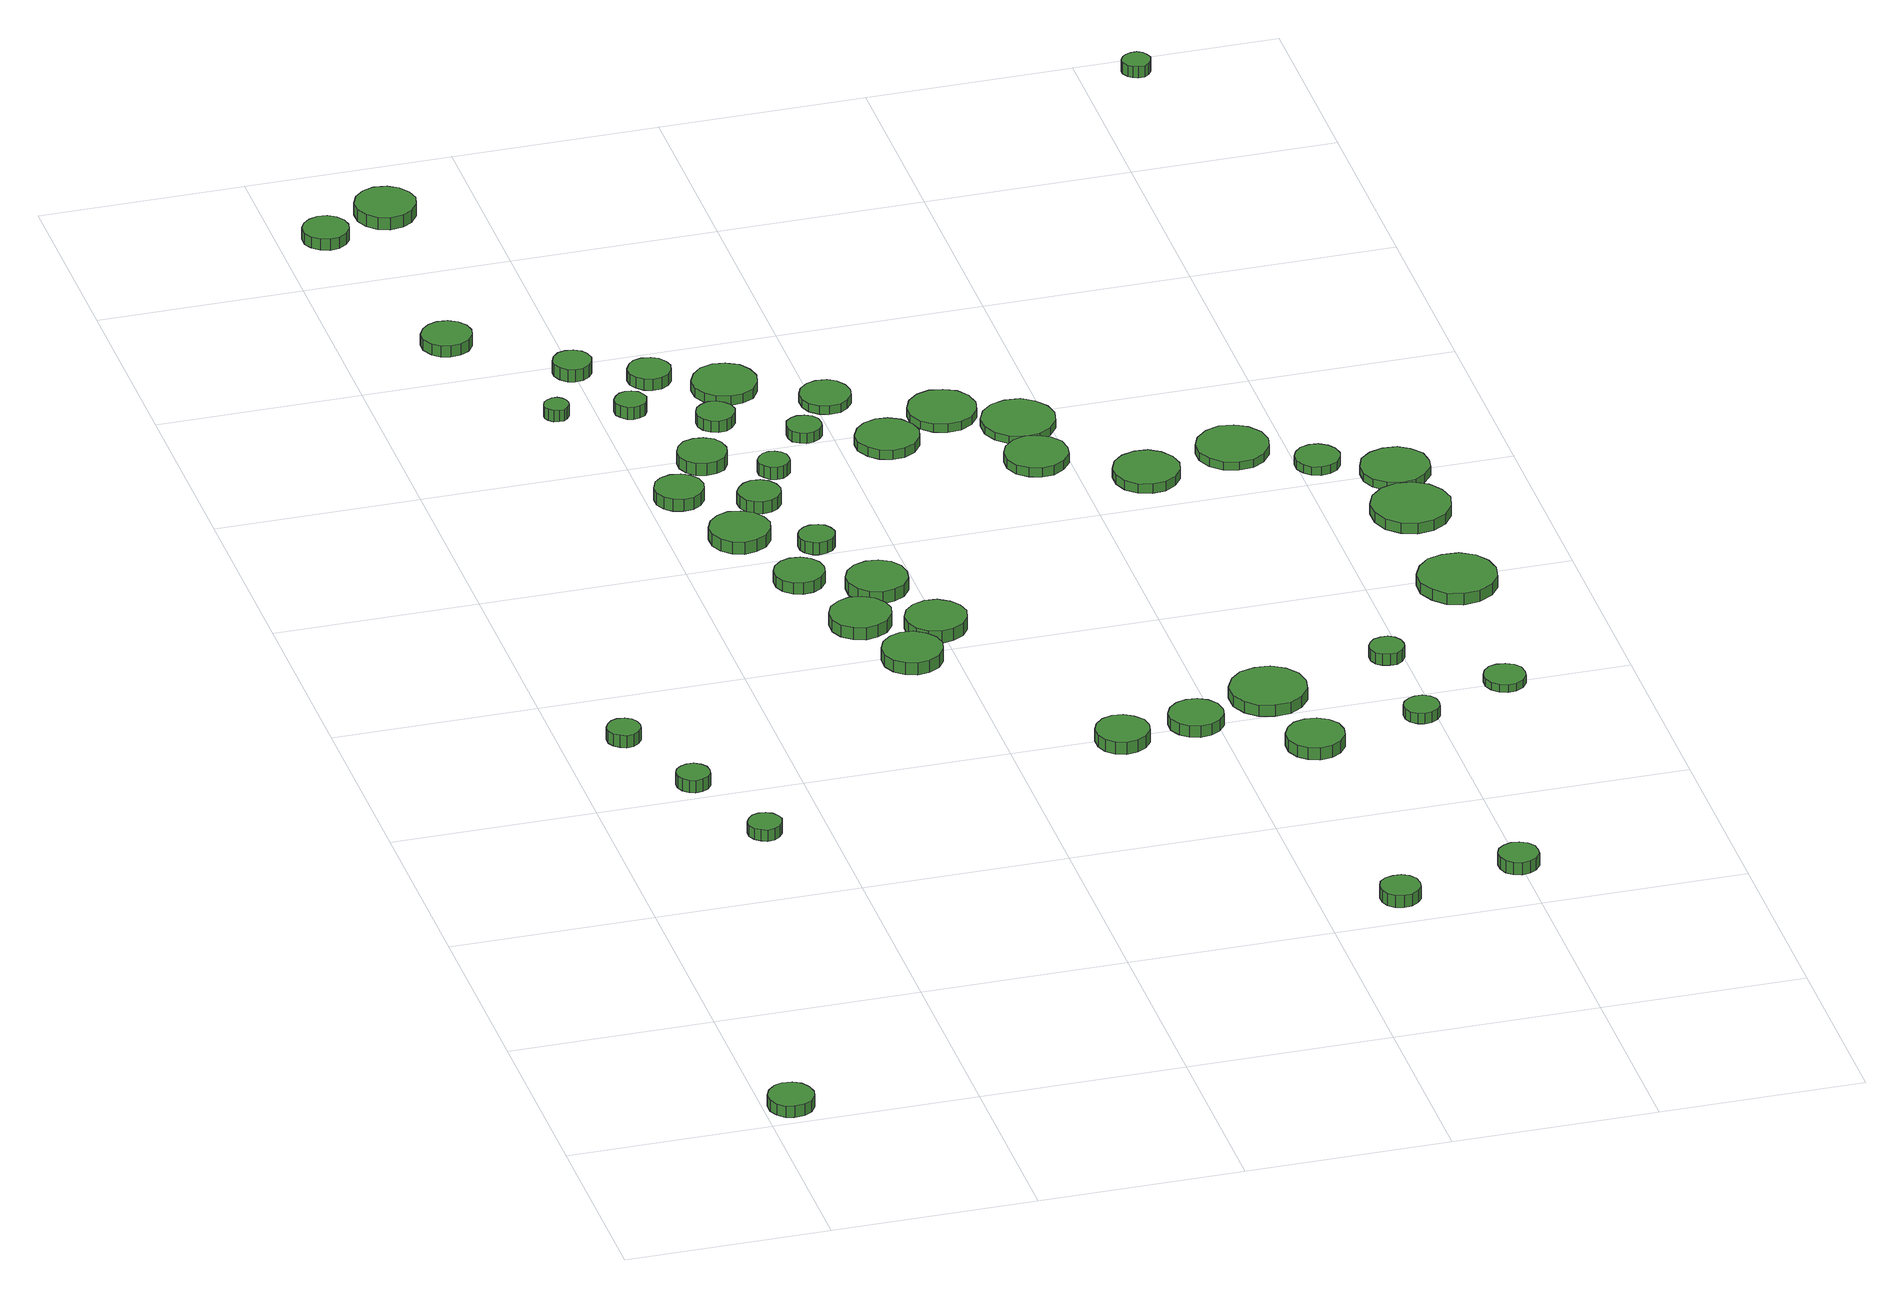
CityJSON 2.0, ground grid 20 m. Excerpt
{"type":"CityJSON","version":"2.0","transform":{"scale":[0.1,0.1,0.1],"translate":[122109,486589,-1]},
"CityObjects":{
"tree1":{"type":"SolitaryVegetationObject","attributes":{"function":"something"},"geometry":[{"type":"MultiSurface","lod":"1","boundaries":[[[0,1,2,3,4,5,6,7,8,9,10,11,12,13,14]],[[15,16,17,18,19,20,21,22,23,24,25,26,27,28,29]],[[0,29,28,1]],[[1,28,27,2]],[[2,27,26,3]],[[3,26,25,4]],[[4,25,24,5]],[[5,24,23,6]],[[6,23,22,7]],[[7,22,21,8]],[[8,21,20,9]],[[9,20,19,10]],[[10,19,18,11]],[[11,18,17,12]],[[12,17,16,13]],[[13,16,15,14]],[[14,15,29,0]]]}]},
"tree2":{"type":"SolitaryVegetationObject","attributes":{"function":"something"},"geometry":[{"type":"MultiSurface","lod":"1","boundaries":[[[30,31,32,33,34,35,36,37,38,39,40,41,42,43,44]],[[45,46,47,48,49,50,51,52,53,54,55,56,57,58,59]],[[30,59,58,31]],[[31,58,57,32]],[[32,57,56,33]],[[33,56,55,34]],[[34,55,54,35]],[[35,54,53,36]],[[36,53,52,37]],[[37,52,51,38]],[[38,51,50,39]],[[39,50,49,40]],[[40,49,48,41]],[[41,48,47,42]],[[42,47,46,43]],[[43,46,45,44]],[[44,45,59,30]]]}]},
"tree3":{"type":"SolitaryVegetationObject","attributes":{"function":"something"},"geometry":[{"type":"MultiSurface","lod":"1","boundaries":[[[60,61,62,63,64,65,66,67,68,69,70,71,72,73,74]],[[75,76,77,78,79,80,81,82,83,84,85,86,87,88,89]],[[60,89,88,61]],[[61,88,87,62]],[[62,87,86,63]],[[63,86,85,64]],[[64,85,84,65]],[[65,84,83,66]],[[66,83,82,67]],[[67,82,81,68]],[[68,81,80,69]],[[69,80,79,70]],[[70,79,78,71]],[[71,78,77,72]],[[72,77,76,73]],[[73,76,75,74]],[[74,75,89,60]]]}]},
"tree4":{"type":"SolitaryVegetationObject","attributes":{"function":"something"},"geometry":[{"type":"MultiSurface","lod":"1","boundaries":[[[90,91,92,93,94,95,96,97,98,99,100,101,102,103,104]],[[105,106,107,108,109,110,111,112,113,114,115,116,117,118,119]],[[90,119,118,91]],[[91,118,117,92]],[[92,117,116,93]],[[93,116,115,94]],[[94,115,114,95]],[[95,114,113,96]],[[96,113,112,97]],[[97,112,111,98]],[[98,111,110,99]],[[99,110,109,100]],[[100,109,108,101]],[[101,108,107,102]],[[102,107,106,103]],[[103,106,105,104]],[[104,105,119,90]]]}]},
"tree5":{"type":"SolitaryVegetationObject","attributes":{"function":"something"},"geometry":[{"type":"MultiSurface","lod":"1","boundaries":[[[120,121,122,123,124,125,126,127,128,129,130,131,132,133,134]],[[135,136,137,138,139,140,141,142,143,144,145,146,147,148,149]],[[120,149,148,121]],[[121,148,147,122]],[[122,147,146,123]],[[123,146,145,124]],[[124,145,144,125]],[[125,144,143,126]],[[126,143,142,127]],[[127,142,141,128]],[[128,141,140,129]],[[129,140,139,130]],[[130,139,138,131]],[[131,138,137,132]],[[132,137,136,133]],[[133,136,135,134]],[[134,135,149,120]]]}]},
"tree6":{"type":"SolitaryVegetationObject","attributes":{"function":"something"},"geometry":[{"type":"MultiSurface","lod":"1","boundaries":[[[150,151,152,153,154,155,156,157,158,159,160,161,162,163,164]],[[165,166,167,168,169,170,171,172,173,174,175,176,177,178,179]],[[150,179,178,151]],[[151,178,177,152]],[[152,177,176,153]],[[153,176,175,154]],[[154,175,174,155]],[[155,174,173,156]],[[156,173,172,157]],[[157,172,171,158]],[[158,171,170,159]],[[159,170,169,160]],[[160,169,168,161]],[[161,168,167,162]],[[162,167,166,163]],[[163,166,165,164]],[[164,165,179,150]]]}]},
"tree7":{"type":"SolitaryVegetationObject","attributes":{"function":"something"},"geometry":[{"type":"MultiSurface","lod":"1","boundaries":[[[180,181,182,183,184,185,186,187,188,189,190,191,192,193,194]],[[195,196,197,198,199,200,201,202,203,204,205,206,207,208,209]],[[180,209,208,181]],[[181,208,207,182]],[[182,207,206,183]],[[183,206,205,184]],[[184,205,204,185]],[[185,204,203,186]],[[186,203,202,187]],[[187,202,201,188]],[[188,201,200,189]],[[189,200,199,190]],[[190,199,198,191]],[[191,198,197,192]],[[192,197,196,193]],[[193,196,195,194]],[[194,195,209,180]]]}]},
"tree8":{"type":"SolitaryVegetationObject","attributes":{"function":"something"},"geometry":[{"type":"MultiSurface","lod":"1","boundaries":[[[210,211,212,213,214,215,216,217,218,219,220,221,222,223,224]],[[225,226,227,228,229,230,231,232,233,234,235,236,237,238,239]],[[210,239,238,211]],[[211,238,237,212]],[[212,237,236,213]],[[213,236,235,214]],[[214,235,234,215]],[[215,234,233,216]],[[216,233,232,217]],[[217,232,231,218]],[[218,231,230,219]],[[219,230,229,220]],[[220,229,228,221]],[[221,228,227,222]],[[222,227,226,223]],[[223,226,225,224]],[[224,225,239,210]]]}]},
"tree9":{"type":"SolitaryVegetationObject","attributes":{"function":"something"},"geometry":[{"type":"MultiSurface","lod":"1","boundaries":[[[240,241,242,243,244,245,246,247,248,249,250,251,252,253,254]],[[255,256,257,258,259,260,261,262,263,264,265,266,267,268,269]],[[240,269,268,241]],[[241,268,267,242]],[[242,267,266,243]],[[243,266,265,244]],[[244,265,264,245]],[[245,264,263,246]],[[246,263,262,247]],[[247,262,261,248]],[[248,261,260,249]],[[249,260,259,250]],[[250,259,258,251]],[[251,258,257,252]],[[252,257,256,253]],[[253,256,255,254]],[[254,255,269,240]]]}]},
"tree10":{"type":"SolitaryVegetationObject","attributes":{"function":"something"},"geometry":[{"type":"MultiSurface","lod":"1","boundaries":[[[270,271,272,273,274,275,276,277,278,279,280,281,282,283,284]],[[285,286,287,288,289,290,291,292,293,294,295,296,297,298,299]],[[270,299,298,271]],[[271,298,297,272]],[[272,297,296,273]],[[273,296,295,274]],[[274,295,294,275]],[[275,294,293,276]],[[276,293,292,277]],[[277,292,291,278]],[[278,291,290,279]],[[279,290,289,280]],[[280,289,288,281]],[[281,288,287,282]],[[282,287,286,283]],[[283,286,285,284]],[[284,285,299,270]]]}]},
"tree11":{"type":"SolitaryVegetationObject","attributes":{"function":"something"},"geometry":[{"type":"MultiSurface","lod":"1","boundaries":[[[300,301,302,303,304,305,306,307,308,309,310,311,312,313,314]],[[315,316,317,318,319,320,321,322,323,324,325,326,327,328,329]],[[300,329,328,301]],[[301,328,327,302]],[[302,327,326,303]],[[303,326,325,304]],[[304,325,324,305]],[[305,324,323,306]],[[306,323,322,307]],[[307,322,321,308]],[[308,321,320,309]],[[309,320,319,310]],[[310,319,318,311]],[[311,318,317,312]],[[312,317,316,313]],[[313,316,315,314]],[[314,315,329,300]]]}]},
"tree12":{"type":"SolitaryVegetationObject","attributes":{"function":"something"},"geometry":[{"type":"MultiSurface","lod":"1","boundaries":[[[330,331,332,333,334,335,336,337,338,339,340,341,342,343,344]],[[345,346,347,348,349,350,351,352,353,354,355,356,357,358,359]],[[330,359,358,331]],[[331,358,357,332]],[[332,357,356,333]],[[333,356,355,334]],[[334,355,354,335]],[[335,354,353,336]],[[336,353,352,337]],[[337,352,351,338]],[[338,351,350,339]],[[339,350,349,340]],[[340,349,348,341]],[[341,348,347,342]],[[342,347,346,343]],[[343,346,345,344]],[[344,345,359,330]]]}]},
"tree13":{"type":"SolitaryVegetationObject","attributes":{"function":"something"},"geometry":[{"type":"MultiSurface","lod":"1","boundaries":[[[360,361,362,363,364,365,366,367,368,369,370,371,372,373,374]],[[375,376,377,378,379,380,381,382,383,384,385,386,387,388,389]],[[360,389,388,361]],[[361,388,387,362]],[[362,387,386,363]],[[363,386,385,364]],[[364,385,384,365]],[[365,384,383,366]],[[366,383,382,367]],[[367,382,381,368]],[[368,381,380,369]],[[369,380,379,370]],[[370,379,378,371]],[[371,378,377,372]],[[372,377,376,373]],[[373,376,375,374]],[[374,375,389,360]]]}]},
"tree14":{"type":"SolitaryVegetationObject","attributes":{"function":"something"},"geometry":[{"type":"MultiSurface","lod":"1","boundaries":[[[390,391,392,393,394,395,396,397,398,399,400,401,402,403,404]],[[405,406,407,408,409,410,411,412,413,414,415,416,417,418,419]],[[390,419,418,391]],[[391,418,417,392]],[[392,417,416,393]],[[393,416,415,394]],[[394,415,414,395]],[[395,414,413,396]],[[396,413,412,397]],[[397,412,411,398]],[[398,411,410,399]],[[399,410,409,400]],[[400,409,408,401]],[[401,408,407,402]],[[402,407,406,403]],[[403,406,405,404]],[[404,405,419,390]]]}]},
"tree15":{"type":"SolitaryVegetationObject","attributes":{"function":"something"},"geometry":[{"type":"MultiSurface","lod":"1","boundaries":[[[420,421,422,423,424,425,426,427,428,429,430,431,432,433,434]],[[435,436,437,438,439,440,441,442,443,444,445,446,447,448,449]],[[420,449,448,421]],[[421,448,447,422]],[[422,447,446,423]],[[423,446,445,424]],[[424,445,444,425]],[[425,444,443,426]],[[426,443,442,427]],[[427,442,441,428]],[[428,441,440,429]],[[429,440,439,430]],[[430,439,438,431]],[[431,438,437,432]],[[432,437,436,433]],[[433,436,435,434]],[[434,435,449,420]]]}]},
"tree16":{"type":"SolitaryVegetationObject","attributes":{"function":"something"},"geometry":[{"type":"MultiSurface","lod":"1","boundaries":[[[450,451,452,453,454,455,456,457,458,459,460,461,462,463,464]],[[465,466,467,468,469,470,471,472,473,474,475,476,477,478,479]],[[450,479,478,451]],[[451,478,477,452]],[[452,477,476,453]],[[453,476,475,454]],[[454,475,474,455]],[[455,474,473,456]],[[456,473,472,457]],[[457,472,471,458]],[[458,471,470,459]],[[459,470,469,460]],[[460,469,468,461]],[[461,468,467,462]],[[462,467,466,463]],[[463,466,465,464]],[[464,465,479,450]]]}]},
"tree17":{"type":"SolitaryVegetationObject","attributes":{"function":"something"},"geometry":[{"type":"MultiSurface","lod":"1","boundaries":[[[480,481,482,483,484,485,486,487,488,489,490,491,492,493,494]],[[495,496,497,498,499,500,501,502,503,504,505,506,507,508,509]],[[480,509,508,481]],[[481,508,507,482]],[[482,507,506,483]],[[483,506,505,484]],[[484,505,504,485]],[[485,504,503,486]],[[486,503,502,487]],[[487,502,501,488]],[[488,501,500,489]],[[489,500,499,490]],[[490,499,498,491]],[[491,498,497,492]],[[492,497,496,493]],[[493,496,495,494]],[[494,495,509,480]]]}]},
"tree18":{"type":"SolitaryVegetationObject","attributes":{"function":"something"},"geometry":[{"type":"MultiSurface","lod":"1","boundaries":[[[510,511,512,513,514,515,516,517,518,519,520,521,522,523,524]],[[525,526,527,528,529,530,531,532,533,534,535,536,537,538,539]],[[510,539,538,511]],[[511,538,537,512]],[[512,537,536,513]],[[513,536,535,514]],[[514,535,534,515]],[[515,534,533,516]],[[516,533,532,517]],[[517,532,531,518]],[[518,531,530,519]],[[519,530,529,520]],[[520,529,528,521]],[[521,528,527,522]],[[522,527,526,523]],[[523,526,525,524]],[[524,525,539,510]]]}]},
"tree19":{"type":"SolitaryVegetationObject","attributes":{"function":"something"},"geometry":[{"type":"MultiSurface","lod":"1","boundaries":[[[540,541,542,543,544,545,546,547,548,549,550,551,552,553,554]],[[555,556,557,558,559,560,561,562,563,564,565,566,567,568,569]],[[540,569,568,541]],[[541,568,567,542]],[[542,567,566,543]],[[543,566,565,544]],[[544,565,564,545]],[[545,564,563,546]],[[546,563,562,547]],[[547,562,561,548]],[[548,561,560,549]],[[549,560,559,550]],[[550,559,558,551]],[[551,558,557,552]],[[552,557,556,553]],[[553,556,555,554]],[[554,555,569,540]]]}]},
"tree20":{"type":"SolitaryVegetationObject","attributes":{"function":"something"},"geometry":[{"type":"MultiSurface","lod":"1","boundaries":[[[570,571,572,573,574,575,576,577,578,579,580,581,582,583,584]],[[585,586,587,588,589,590,591,592,593,594,595,596,597,598,599]],[[570,599,598,571]],[[571,598,597,572]],[[572,597,596,573]],[[573,596,595,574]],[[574,595,594,575]],[[575,594,593,576]],[[576,593,592,577]],[[577,592,591,578]],[[578,591,590,579]],[[579,590,589,580]],[[580,589,588,581]],[[581,588,587,582]],[[582,587,586,583]],[[583,586,585,584]],[[584,585,599,570]]]}]},
"tree21":{"type":"SolitaryVegetationObject","attributes":{"function":"something"},"geometry":[{"type":"MultiSurface","lod":"1","boundaries":[[[600,601,602,603,604,605,606,607,608,609,610,611,612,613,614]],[[615,616,617,618,619,620,621,622,623,624,625,626,627,628,629]],[[600,629,628,601]],[[601,628,627,602]],[[602,627,626,603]],[[603,626,625,604]],[[604,625,624,605]],[[605,624,623,606]],[[606,623,622,607]],[[607,622,621,608]],[[608,621,620,609]],[[609,620,619,610]],[[610,619,618,611]],[[611,618,617,612]],[[612,617,616,613]],[[613,616,615,614]],[[614,615,629,600]]]}]},
"tree22":{"type":"SolitaryVegetationObject","attributes":{"function":"something"},"geometry":[{"type":"MultiSurface","lod":"1","boundaries":[[[630,631,632,633,634,635,636,637,638,639,640,641,642,643,644]],[[645,646,647,648,649,650,651,652,653,654,655,656,657,658,659]],[[630,659,658,631]],[[631,658,657,632]],[[632,657,656,633]],[[633,656,655,634]],[[634,655,654,635]],[[635,654,653,636]],[[636,653,652,637]],[[637,652,651,638]],[[638,651,650,639]],[[639,650,649,640]],[[640,649,648,641]],[[641,648,647,642]],[[642,647,646,643]],[[643,646,645,644]],[[644,645,659,630]]]}]},
"tree23":{"type":"SolitaryVegetationObject","attributes":{"function":"something"},"geometry":[{"type":"MultiSurface","lod":"1","boundaries":[[[660,661,662,663,664,665,666,667,668,669,670,671,672,673,674]],[[675,676,677,678,679,680,681,682,683,684,685,686,687,688,689]],[[660,689,688,661]],[[661,688,687,662]],[[662,687,686,663]],[[663,686,685,664]],[[664,685,684,665]],[[665,684,683,666]],[[666,683,682,667]],[[667,682,681,668]],[[668,681,680,669]],[[669,680,679,670]],[[670,679,678,671]],[[671,678,677,672]],[[672,677,676,673]],[[673,676,675,674]],[[674,675,689,660]]]}]},
"tree24":{"type":"SolitaryVegetationObject","attributes":{"function":"something"},"geometry":[{"type":"MultiSurface","lod":"1","boundaries":[[[690,691,692,693,694,695,696,697,698,699,700,701,702,703,704]],[[705,706,707,708,709,710,711,712,713,714,715,716,717,718,719]],[[690,719,718,691]],[[691,718,717,692]],[[692,717,716,693]],[[693,716,715,694]],[[694,715,714,695]],[[695,714,713,696]],[[696,713,712,697]],[[697,712,711,698]],[[698,711,710,699]],[[699,710,709,700]],[[700,709,708,701]],[[701,708,707,702]],[[702,707,706,703]],[[703,706,705,704]],[[704,705,719,690]]]}]},
"tree25":{"type":"SolitaryVegetationObject","attributes":{"function":"something"},"geometry":[{"type":"MultiSurface","lod":"1","boundaries":[[[720,721,722,723,724,725,726,727,728,729,730,731,732,733,734]],[[735,736,737,738,739,740,741,742,743,744,745,746,747,748,749]],[[720,749,748,721]],[[721,748,747,722]],[[722,747,746,723]],[[723,746,745,724]],[[724,745,744,725]],[[725,744,743,726]],[[726,743,742,727]],[[727,742,741,728]],[[728,741,740,729]],[[729,740,739,730]],[[730,739,738,731]],[[731,738,737,732]],[[732,737,736,733]],[[733,736,735,734]],[[734,735,749,720]]]}]},
"tree26":{"type":"SolitaryVegetationObject","attributes":{"function":"something"},"geometry":[{"type":"MultiSurface","lod":"1","boundaries":[[[750,751,752,753,754,755,756,757,758,759,760,761,762,763,764]],[[765,766,767,768,769,770,771,772,773,774,775,776,777,778,779]],[[750,779,778,751]],[[751,778,777,752]],[[752,777,776,753]],[[753,776,775,754]],[[754,775,774,755]],[[755,774,773,756]],[[756,773,772,757]],[[757,772,771,758]],[[758,771,770,759]],[[759,770,769,760]],[[760,769,768,761]],[[761,768,767,762]],[[762,767,766,763]],[[763,766,765,764]],[[764,765,779,750]]]}]},
"tree27":{"type":"SolitaryVegetationObject","attributes":{"function":"something"},"geometry":[{"type":"MultiSurface","lod":"1","boundaries":[[[780,781,782,783,784,785,786,787,788,789,790,791,792,793,794]],[[795,796,797,798,799,800,801,802,803,804,805,806,807,808,809]],[[780,809,808,781]],[[781,808,807,782]],[[782,807,806,783]],[[783,806,805,784]],[[784,805,804,785]],[[785,804,803,786]],[[786,803,802,787]],[[787,802,801,788]],[[788,801,800,789]],[[789,800,799,790]],[[790,799,798,791]],[[791,798,797,792]],[[792,797,796,793]],[[793,796,795,794]],[[794,795,809,780]]]}]},
"tree28":{"type":"SolitaryVegetationObject","attributes":{"function":"something"},"geometry":[{"type":"MultiSurface","lod":"1","boundaries":[[[810,811,812,813,814,815,816,817,818,819,820,821,822,823,824]],[[825,826,827,828,829,830,831,832,833,834,835,836,837,838,839]],[[810,839,838,811]],[[811,838,837,812]],[[812,837,836,813]],[[813,836,835,814]],[[814,835,834,815]],[[815,834,833,816]],[[816,833,832,817]],[[817,832,831,818]],[[818,831,830,819]],[[819,830,829,820]],[[820,829,828,821]],[[821,828,827,822]],[[822,827,826,823]],[[823,826,825,824]],[[824,825,839,810]]]}]},
"tree29":{"type":"SolitaryVegetationObject","attributes":{"function":"something"},"geometry":[{"type":"MultiSurface","lod":"1","boundaries":[[[840,841,842,843,844,845,846,847,848,849,850,851,852,853,854]],[[855,856,857,858,859,860,861,862,863,864,865,866,867,868,869]],[[840,869,868,841]],[[841,868,867,842]],[[842,867,866,843]],[[843,866,865,844]],[[844,865,864,845]],[[845,864,863,846]],[[846,863,862,847]],[[847,862,861,848]],[[848,861,860,849]],[[849,860,859,850]],[[850,859,858,851]],[[851,858,857,852]],[[852,857,856,853]],[[853,856,855,854]],[[854,855,869,840]]]}]},
"tree30":{"type":"SolitaryVegetationObject","attributes":{"function":"something"},"geometry":[{"type":"MultiSurface","lod":"1","boundaries":[[[870,871,872,873,874,875,876,877,878,879,880,881,882,883,884]],[[885,886,887,888,889,890,891,892,893,894,895,896,897,898,899]],[[870,899,898,871]],[[871,898,897,872]],[[872,897,896,873]],[[873,896,895,874]],[[874,895,894,875]],[[875,894,893,876]],[[876,893,892,877]],[[877,892,891,878]],[[878,891,890,879]],[[879,890,889,880]],[[880,889,888,881]],[[881,888,887,882]],[[882,887,886,883]],[[883,886,885,884]],[[884,885,899,870]]]}]},
"tree31":{"type":"SolitaryVegetationObject","attributes":{"function":"something"},"geometry":[{"type":"MultiSurface","lod":"1","boundaries":[[[900,901,902,903,904,905,906,907,908,909,910,911,912,913,914]],[[915,916,917,918,919,920,921,922,923,924,925,926,927,928,929]],[[900,929,928,901]],[[901,928,927,902]],[[902,927,926,903]],[[903,926,925,904]],[[904,925,924,905]],[[905,924,923,906]],[[906,923,922,907]],[[907,922,921,908]],[[908,921,920,909]],[[909,920,919,910]],[[910,919,918,911]],[[911,918,917,912]],[[912,917,916,913]],[[913,916,915,914]],[[914,915,929,900]]]}]},
"tree32":{"type":"SolitaryVegetationObject","attributes":{"function":"something"},"geometry":[{"type":"MultiSurface","lod":"1","boundaries":[[[930,931,932,933,934,935,936,937,938,939,940,941,942,943,944]],[[945,946,947,948,949,950,951,952,953,954,955,956,957,958,959]],[[930,959,958,931]],[[931,958,957,932]],[[932,957,956,933]],[[933,956,955,934]],[[934,955,954,935]],[[935,954,953,936]],[[936,953,952,937]],[[937,952,951,938]],[[938,951,950,939]],[[939,950,949,940]],[[940,949,948,941]],[[941,948,947,942]],[[942,947,946,943]],[[943,946,945,944]],[[944,945,959,930]]]}]},
"tree33":{"type":"SolitaryVegetationObject","attributes":{"function":"something"},"geometry":[{"type":"MultiSurface","lod":"1","boundaries":[[[960,961,962,963,964,965,966,967,968,969,970,971,972,973,974]],[[975,976,977,978,979,980,981,982,983,984,985,986,987,988,989]],[[960,989,988,961]],[[961,988,987,962]],[[962,987,986,963]],[[963,986,985,964]],[[964,985,984,965]],[[965,984,983,966]],[[966,983,982,967]],[[967,982,981,968]],[[968,981,980,969]],[[969,980,979,970]],[[970,979,978,971]],[[971,978,977,972]],[[972,977,976,973]],[[973,976,975,974]],[[974,975,989,960]]]}]},
"tree34":{"type":"SolitaryVegetationObject","attributes":{"function":"something"},"geometry":[{"type":"MultiSurface","lod":"1","boundaries":[[[990,991,992,993,994,995,996,997,998,999,1000,1001,1002,1003,1004]],[[1005,1006,1007,1008,1009,1010,1011,1012,1013,1014,1015,1016,1017,1018,1019]],[[990,1019,1018,991]],[[991,1018,1017,992]],[[992,1017,1016,993]],[[993,1016,1015,994]],[[994,1015,1014,995]],[[995,1014,1013,996]],[[996,1013,1012,997]],[[997,1012,1011,998]],[[998,1011,1010,999]],[[999,1010,1009,1000]],[[1000,1009,1008,1001]],[[1001,1008,1007,1002]],[[1002,1007,1006,1003]],[[1003,1006,1005,1004]],[[1004,1005,1019,990]]]}]},
"tree35":{"type":"SolitaryVegetationObject","attributes":{"function":"something"},"geometry":[{"type":"MultiSurface","lod":"1","boundaries":[[[1020,1021,1022,1023,1024,1025,1026,1027,1028,1029,1030,1031,1032,1033,1034]],[[1035,1036,1037,1038,1039,1040,1041,1042,1043,1044,1045,1046,1047,1048,1049]],[[1020,1049,1048,1021]],[[1021,1048,1047,1022]],[[1022,1047,1046,1023]],[[1023,1046,1045,1024]],[[1024,1045,1044,1025]],[[1025,1044,1043,1026]],[[1026,1043,1042,1027]],[[1027,1042,1041,1028]],[[1028,1041,1040,1029]],[[1029,1040,1039,1030]],[[1030,1039,1038,1031]],[[1031,1038,1037,1032]],[[1032,1037,1036,1033]],[[1033,1036,1035,1034]],[[1034,1035,1049,1020]]]}]},
"tree36":{"type":"SolitaryVegetationObject","attributes":{"function":"something"},"geometry":[{"type":"MultiSurface","lod":"1","boundaries":[[[1050,1051,1052,1053,1054,1055,1056,1057,1058,1059,1060,1061,1062,1063,1064]],[[1065,1066,1067,1068,1069,1070,1071,1072,1073,1074,1075,1076,1077,1078,1079]],[[1050,1079,1078,1051]],[[1051,1078,1077,1052]],[[1052,1077,1076,1053]],[[1053,1076,1075,1054]],[[1054,1075,1074,1055]],[[1055,1074,1073,1056]],[[1056,1073,1072,1057]],[[1057,1072,1071,1058]],[[1058,1071,1070,1059]],[[1059,1070,1069,1060]],[[1060,1069,1068,1061]],[[1061,1068,1067,1062]],[[1062,1067,1066,1063]],[[1063,1066,1065,1064]],[[1064,1065,1079,1050]]]}]},
"tree37":{"type":"SolitaryVegetationObject","attributes":{"function":"something"},"geometry":[{"type":"MultiSurface","lod":"1","boundaries":[[[1080,1081,1082,1083,1084,1085,1086,1087,1088,1089,1090,1091,1092,1093,1094]],[[1095,1096,1097,1098,1099,1100,1101,1102,1103,1104,1105,1106,1107,1108,1109]],[[1080,1109,1108,1081]],[[1081,1108,1107,1082]],[[1082,1107,1106,1083]],[[1083,1106,1105,1084]],[[1084,1105,1104,1085]],[[1085,1104,1103,1086]],[[1086,1103,1102,1087]],[[1087,1102,1101,1088]],[[1088,1101,1100,1089]],[[1089,1100,1099,1090]],[[1090,1099,1098,1091]],[[1091,1098,1097,1092]],[[1092,1097,1096,1093]],[[1093,1096,1095,1094]],[[1094,1095,1109,1080]]]}]},
"tree38":{"type":"SolitaryVegetationObject","attributes":{"function":"something"},"geometry":[{"type":"MultiSurface","lod":"1","boundaries":[[[1110,1111,1112,1113,1114,1115,1116,1117,1118,1119,1120,1121,1122,1123,1124]],[[1125,1126,1127,1128,1129,1130,1131,1132,1133,1134,1135,1136,1137,1138,1139]],[[1110,1139,1138,1111]],[[1111,1138,1137,1112]],[[1112,1137,1136,1113]],[[1113,1136,1135,1114]],[[1114,1135,1134,1115]],[[1115,1134,1133,1116]],[[1116,1133,1132,1117]],[[1117,1132,1131,1118]],[[1118,1131,1130,1119]],[[1119,1130,1129,1120]],[[1120,1129,1128,1121]],[[1121,1128,1127,1122]],[[1122,1127,1126,1123]],[[1123,1126,1125,1124]],[[1124,1125,1139,1110]]]}]},
"tree39":{"type":"SolitaryVegetationObject","attributes":{"function":"something"},"geometry":[{"type":"MultiSurface","lod":"1","boundaries":[[[1140,1141,1142,1143,1144,1145,1146,1147,1148,1149,1150,1151,1152,1153,1154]],[[1155,1156,1157,1158,1159,1160,1161,1162,1163,1164,1165,1166,1167,1168,1169]],[[1140,1169,1168,1141]],[[1141,1168,1167,1142]],[[1142,1167,1166,1143]],[[1143,1166,1165,1144]],[[1144,1165,1164,1145]],[[1145,1164,1163,1146]],[[1146,1163,1162,1147]],[[1147,1162,1161,1148]],[[1148,1161,1160,1149]],[[1149,1160,1159,1150]],[[1150,1159,1158,1151]],[[1151,1158,1157,1152]],[[1152,1157,1156,1153]],[[1153,1156,1155,1154]],[[1154,1155,1169,1140]]]}]},
"tree40":{"type":"SolitaryVegetationObject","attributes":{"function":"something"},"geometry":[{"type":"MultiSurface","lod":"1","boundaries":[[[1170,1171,1172,1173,1174,1175,1176,1177,1178,1179,1180,1181,1182,1183,1184]],[[1185,1186,1187,1188,1189,1190,1191,1192,1193,1194,1195,1196,1197,1198,1199]],[[1170,1199,1198,1171]],[[1171,1198,1197,1172]],[[1172,1197,1196,1173]],[[1173,1196,1195,1174]],[[1174,1195,1194,1175]],[[1175,1194,1193,1176]],[[1176,1193,1192,1177]],[[1177,1192,1191,1178]],[[1178,1191,1190,1179]],[[1179,1190,1189,1180]],[[1180,1189,1188,1181]],[[1181,1188,1187,1182]],[[1182,1187,1186,1183]],[[1183,1186,1185,1184]],[[1184,1185,1199,1170]]]}]},
"tree41":{"type":"SolitaryVegetationObject","attributes":{"function":"something"},"geometry":[{"type":"MultiSurface","lod":"1","boundaries":[[[1200,1201,1202,1203,1204,1205,1206,1207,1208,1209,1210,1211,1212,1213,1214]],[[1215,1216,1217,1218,1219,1220,1221,1222,1223,1224,1225,1226,1227,1228,1229]],[[1200,1229,1228,1201]],[[1201,1228,1227,1202]],[[1202,1227,1226,1203]],[[1203,1226,1225,1204]],[[1204,1225,1224,1205]],[[1205,1224,1223,1206]],[[1206,1223,1222,1207]],[[1207,1222,1221,1208]],[[1208,1221,1220,1209]],[[1209,1220,1219,1210]],[[1210,1219,1218,1211]],[[1211,1218,1217,1212]],[[1212,1217,1216,1213]],[[1213,1216,1215,1214]],[[1214,1215,1229,1200]]]}]},
"tree42":{"type":"SolitaryVegetationObject","attributes":{"function":"something"},"geometry":[{"type":"MultiSurface","lod":"1","boundaries":[[[1230,1231,1232,1233,1234,1235,1236,1237,1238,1239,1240,1241,1242,1243,1244]],[[1245,1246,1247,1248,1249,1250,1251,1252,1253,1254,1255,1256,1257,1258,1259]],[[1230,1259,1258,1231]],[[1231,1258,1257,1232]],[[1232,1257,1256,1233]],[[1233,1256,1255,1234]],[[1234,1255,1254,1235]],[[1235,1254,1253,1236]],[[1236,1253,1252,1237]],[[1237,1252,1251,1238]],[[1238,1251,1250,1239]],[[1239,1250,1249,1240]],[[1240,1249,1248,1241]],[[1241,1248,1247,1242]],[[1242,1247,1246,1243]],[[1243,1246,1245,1244]],[[1244,1245,1259,1230]]]}]},
"tree43":{"type":"SolitaryVegetationObject","attributes":{"function":"something"},"geometry":[{"type":"MultiSurface","lod":"1","boundaries":[[[1260,1261,1262,1263,1264,1265,1266,1267,1268,1269,1270,1271,1272,1273,1274]],[[1275,1276,1277,1278,1279,1280,1281,1282,1283,1284,1285,1286,1287,1288,1289]],[[1260,1289,1288,1261]],[[1261,1288,1287,1262]],[[1262,1287,1286,1263]],[[1263,1286,1285,1264]],[[1264,1285,1284,1265]],[[1265,1284,1283,1266]],[[1266,1283,1282,1267]],[[1267,1282,1281,1268]],[[1268,1281,1280,1269]],[[1269,1280,1279,1270]],[[1270,1279,1278,1271]],[[1271,1278,1277,1272]],[[1272,1277,1276,1273]],[[1273,1276,1275,1274]],[[1274,1275,1289,1260]]]}]},
"tree44":{"type":"SolitaryVegetationObject","attributes":{"function":"something"},"geometry":[{"type":"MultiSurface","lod":"1","boundaries":[[[1290,1291,1292,1293,1294,1295,1296,1297,1298,1299,1300,1301,1302,1303,1304]],[[1305,1306,1307,1308,1309,1310,1311,1312,1313,1314,1315,1316,1317,1318,1319]],[[1290,1319,1318,1291]],[[1291,1318,1317,1292]],[[1292,1317,1316,1293]],[[1293,1316,1315,1294]],[[1294,1315,1314,1295]],[[1295,1314,1313,1296]],[[1296,1313,1312,1297]],[[1297,1312,1311,1298]],[[1298,1311,1310,1299]],[[1299,1310,1309,1300]],[[1300,1309,1308,1301]],[[1301,1308,1307,1302]],[[1302,1307,1306,1303]],[[1303,1306,1305,1304]],[[1304,1305,1319,1290]]]}]},
"tree45":{"type":"SolitaryVegetationObject","attributes":{"function":"something"},"geometry":[{"type":"MultiSurface","lod":"1","boundaries":[[[1320,1321,1322,1323,1324,1325,1326,1327,1328,1329,1330,1331,1332,1333,1334]],[[1335,1336,1337,1338,1339,1340,1341,1342,1343,1344,1345,1346,1347,1348,1349]],[[1320,1349,1348,1321]],[[1321,1348,1347,1322]],[[1322,1347,1346,1323]],[[1323,1346,1345,1324]],[[1324,1345,1344,1325]],[[1325,1344,1343,1326]],[[1326,1343,1342,1327]],[[1327,1342,1341,1328]],[[1328,1341,1340,1329]],[[1329,1340,1339,1330]],[[1330,1339,1338,1331]],[[1331,1338,1337,1332]],[[1332,1337,1336,1333]],[[1333,1336,1335,1334]],[[1334,1335,1349,1320]]]}]},
"tree46":{"type":"SolitaryVegetationObject","attributes":{"function":"something"},"geometry":[{"type":"MultiSurface","lod":"1","boundaries":[[[1350,1351,1352,1353,1354,1355,1356,1357,1358,1359,1360,1361,1362,1363,1364]],[[1365,1366,1367,1368,1369,1370,1371,1372,1373,1374,1375,1376,1377,1378,1379]],[[1350,1379,1378,1351]],[[1351,1378,1377,1352]],[[1352,1377,1376,1353]],[[1353,1376,1375,1354]],[[1354,1375,1374,1355]],[[1355,1374,1373,1356]],[[1356,1373,1372,1357]],[[1357,1372,1371,1358]],[[1358,1371,1370,1359]],[[1359,1370,1369,1360]],[[1360,1369,1368,1361]],[[1361,1368,1367,1362]],[[1362,1367,1366,1363]],[[1363,1366,1365,1364]],[[1364,1365,1379,1350]]]}]}
},
"vertices":[
[49,32,18],[47,41,18],[42,49,18],[34,54,18],[24,55,18],[16,52,18],[9,45,18],[5,37,18],[5,27,18],[9,19,18],[16,12,18],[24,10,18],[34,11,18],[42,15,18],[47,23,18],[47,23,6],[42,15,6],[34,11,6],[24,10,6],[16,12,6],[9,19,6],[5,27,6],[5,37,6],[9,45,6],[16,52,6],[24,55,6],[34,54,6],[42,49,6],[47,41,6],[49,32,6],
[74,713,26],[73,719,26],[69,725,26],[63,728,26],[56,729,26],[50,727,26],[45,722,26],[42,716,26],[42,709,26],[45,703,26],[50,699,26],[56,696,26],[63,697,26],[69,701,26],[73,706,26],[73,706,13],[69,701,13],[63,697,13],[56,696,13],[50,699,13],[45,703,13],[42,709,13],[42,716,13],[45,722,13],[50,727,13],[56,729,13],[63,728,13],[69,725,13],[73,719,13],[74,713,13],
[112,610,29],[111,617,29],[107,622,29],[101,626,29],[94,626,29],[88,624,29],[83,620,29],[80,614,29],[80,607,29],[83,601,29],[88,596,29],[94,594,29],[101,595,29],[107,598,29],[111,603,29],[111,603,16],[107,598,16],[101,595,16],[94,594,16],[88,596,16],[83,601,16],[80,607,16],[80,614,16],[83,620,16],[88,624,16],[94,626,16],[101,626,16],[107,622,16],[111,617,16],[112,610,16],
[151,500,32],[149,506,32],[145,512,32],[139,515,32],[132,516,32],[126,514,32],[121,509,32],[118,503,32],[118,496,32],[121,490,32],[126,486,32],[132,483,32],[139,484,32],[145,488,32],[149,493,32],[149,493,20],[145,488,20],[139,484,20],[132,483,20],[126,486,20],[121,490,20],[118,496,20],[118,503,20],[121,509,20],[126,514,20],[132,516,20],[139,515,20],[145,512,20],[149,506,20],[151,500,20],
[121,1454,27],[119,1463,27],[113,1471,27],[104,1476,27],[94,1477,27],[85,1474,27],[78,1468,27],[73,1459,27],[73,1449,27],[78,1439,27],[85,1433,27],[94,1430,27],[104,1431,27],[113,1436,27],[119,1444,27],[119,1444,15],[113,1436,15],[104,1431,15],[94,1430,15],[85,1433,15],[78,1439,15],[73,1449,15],[73,1459,15],[78,1468,15],[85,1474,15],[94,1477,15],[104,1476,15],[113,1471,15],[119,1463,15],[121,1454,15],
[64,1672,27],[62,1681,27],[57,1688,27],[49,1693,27],[40,1694,27],[31,1691,27],[24,1685,27],[20,1677,27],[20,1667,27],[24,1659,27],[31,1653,27],[40,1650,27],[49,1651,27],[57,1656,27],[62,1663,27],[62,1663,15],[57,1656,15],[49,1651,15],[40,1650,15],[31,1653,15],[24,1659,15],[20,1667,15],[20,1677,15],[24,1685,15],[31,1691,15],[40,1694,15],[49,1693,15],[57,1688,15],[62,1681,15],[64,1672,15],
[172,1302,26],[171,1307,26],[168,1311,26],[164,1314,26],[159,1314,26],[154,1312,26],[150,1309,26],[148,1304,26],[148,1299,26],[150,1295,26],[154,1291,26],[159,1290,26],[164,1290,26],[168,1293,26],[171,1297,26],[171,1297,14],[168,1293,14],[164,1290,14],[159,1290,14],[154,1291,14],[150,1295,14],[148,1299,14],[148,1304,14],[150,1309,14],[154,1312,14],[159,1314,14],[164,1314,14],[168,1311,14],[171,1307,14],[172,1302,14],
[252,1124,26],[250,1134,26],[244,1142,26],[236,1147,26],[226,1148,26],[216,1145,26],[209,1139,26],[205,1129,26],[205,1119,26],[209,1110,26],[216,1104,26],[226,1101,26],[236,1102,26],[244,1107,26],[250,1115,26],[250,1115,13],[244,1107,13],[236,1102,13],[226,1101,13],[216,1104,13],[209,1110,13],[205,1119,13],[205,1129,13],[209,1139,13],[216,1145,13],[226,1148,13],[236,1147,13],[244,1142,13],[250,1134,13],[252,1124,13],
[292,1039,26],[289,1050,26],[282,1060,26],[271,1066,26],[259,1068,26],[248,1064,26],[239,1056,26],[234,1045,26],[234,1032,26],[239,1021,26],[248,1013,26],[259,1009,26],[271,1011,26],[282,1017,26],[289,1027,26],[289,1027,13],[282,1017,13],[271,1011,13],[259,1009,13],[248,1013,13],[239,1021,13],[234,1032,13],[234,1045,13],[239,1056,13],[248,1064,13],[259,1068,13],[271,1066,13],[282,1060,13],[289,1050,13],[292,1039,13],
[318,946,26],[316,956,26],[310,964,26],[301,969,26],[291,970,26],[282,967,26],[274,960,26],[270,951,26],[270,941,26],[274,932,26],[282,925,26],[291,922,26],[301,923,26],[310,928,26],[316,936,26],[316,936,14],[310,928,14],[301,923,14],[291,922,14],[282,925,14],[274,932,14],[270,941,14],[270,951,14],[274,960,14],[282,967,14],[291,970,14],[301,969,14],[310,964,14],[316,956,14],[318,946,14],
[357,855,27],[354,866,27],[347,876,27],[336,882,27],[324,884,27],[313,880,27],[303,872,27],[298,861,27],[298,848,27],[303,837,27],[313,829,27],[324,825,27],[336,827,27],[347,833,27],[354,843,27],[354,843,14],[347,833,14],[336,827,14],[324,825,14],[313,829,14],[303,837,14],[298,848,14],[298,861,14],[303,872,14],[313,880,14],[324,884,14],[336,882,14],[347,876,14],[354,866,14],[357,855,14],
[385,778,28],[382,790,28],[375,799,28],[364,806,28],[352,807,28],[341,803,28],[332,795,28],[327,784,28],[327,771,28],[332,760,28],[341,752,28],[352,748,28],[364,750,28],[375,756,28],[382,766,28],[382,766,15],[375,756,15],[364,750,15],[352,748,15],[341,752,15],[332,760,15],[327,771,15],[327,784,15],[332,795,15],[341,803,15],[352,807,15],[364,806,15],[375,799,15],[382,790,15],[385,778,15],
[216,1379,24],[214,1387,24],[210,1393,24],[203,1397,24],[195,1398,24],[188,1396,24],[182,1390,24],[179,1383,24],[179,1376,24],[182,1369,24],[188,1363,24],[195,1361,24],[203,1362,24],[210,1366,24],[214,1372,24],[214,1372,11],[210,1366,11],[203,1362,11],[195,1361,11],[188,1363,11],[182,1369,11],[179,1376,11],[179,1383,11],[182,1390,11],[188,1396,11],[195,1398,11],[203,1397,11],[210,1393,11],[214,1387,11],[216,1379,11],
[245,1294,25],[243,1300,25],[240,1305,25],[234,1308,25],[228,1309,25],[222,1307,25],[217,1302,25],[214,1297,25],[214,1290,25],[217,1285,25],[222,1280,25],[228,1278,25],[234,1279,25],[240,1282,25],[243,1287,25],[243,1287,12],[240,1282,12],[234,1279,12],[228,1278,12],[222,1280,12],[217,1285,12],[214,1290,12],[214,1297,12],[217,1302,12],[222,1307,12],[228,1309,12],[234,1308,12],[240,1305,12],[243,1300,12],[245,1294,12],
[137,1701,28],[134,1712,28],[127,1722,28],[117,1728,28],[104,1730,28],[93,1726,28],[84,1718,28],[79,1707,28],[79,1694,28],[84,1683,28],[93,1675,28],[104,1671,28],[117,1673,28],[127,1679,28],[134,1689,28],[134,1689,15],[127,1679,15],[117,1673,15],[104,1671,15],[93,1675,15],[84,1683,15],[79,1694,15],[79,1707,15],[84,1718,15],[93,1726,15],[104,1730,15],[117,1728,15],[127,1722,15],[134,1712,15],[137,1701,15],
[291,1184,25],[289,1194,25],[284,1202,25],[275,1207,25],[265,1208,25],[255,1205,25],[248,1198,25],[244,1189,25],[244,1179,25],[248,1170,25],[255,1163,25],[265,1160,25],[275,1161,25],[284,1166,25],[289,1175,25],[289,1175,12],[284,1166,12],[275,1161,12],[265,1160,12],[255,1163,12],[248,1170,12],[244,1179,12],[244,1189,12],[248,1198,12],[255,1205,12],[265,1208,12],[275,1207,12],[284,1202,12],[289,1194,12],[291,1184,12],
[319,1098,25],[317,1107,25],[312,1114,25],[305,1118,25],[296,1119,25],[288,1116,25],[282,1110,25],[278,1103,25],[278,1094,25],[282,1086,25],[288,1081,25],[296,1078,25],[305,1079,25],[312,1083,25],[317,1090,25],[317,1090,12],[312,1083,12],[305,1079,12],[296,1078,12],[288,1081,12],[282,1086,12],[278,1094,12],[278,1103,12],[282,1110,12],[288,1116,12],[296,1119,12],[305,1118,12],[312,1114,12],[317,1107,12],[319,1098,12],
[346,1008,25],[344,1015,25],[340,1021,25],[334,1024,25],[326,1025,25],[320,1023,25],[314,1018,25],[311,1012,25],[311,1004,25],[314,998,25],[320,993,25],[326,991,25],[334,992,25],[340,995,25],[344,1001,25],[344,1001,12],[340,995,12],[334,992,12],[326,991,12],[320,993,12],[314,998,12],[311,1004,12],[311,1012,12],[314,1018,12],[320,1023,12],[326,1025,12],[334,1024,12],[340,1021,12],[344,1015,12],[346,1008,12],
[390,918,25],[388,930,25],[381,940,25],[370,946,25],[358,947,25],[346,943,25],[337,935,25],[332,924,25],[332,912,25],[337,900,25],[346,892,25],[358,888,25],[370,890,25],[381,896,25],[388,906,25],[388,906,12],[381,896,12],[370,890,12],[358,888,12],[346,892,12],[337,900,12],[332,912,12],[332,924,12],[337,935,12],[346,943,12],[358,947,12],[370,946,12],[381,940,12],[388,930,12],[390,918,12],
[423,830,27],[420,842,27],[413,851,27],[402,858,27],[390,859,27],[378,855,27],[369,847,27],[364,836,27],[364,823,27],[369,812,27],[378,804,27],[390,800,27],[402,802,27],[413,808,27],[420,818,27],[420,818,14],[413,808,14],[402,802,14],[390,800,14],[378,804,14],[369,812,14],[364,823,14],[364,836,14],[369,847,14],[378,855,14],[390,859,14],[402,858,14],[413,851,14],[420,842,14],[423,830,14],
[283,1347,23],[281,1355,23],[276,1362,23],[269,1366,23],[260,1367,23],[252,1365,23],[246,1359,23],[242,1351,23],[242,1342,23],[246,1335,23],[252,1329,23],[260,1326,23],[269,1327,23],[276,1331,23],[281,1338,23],[281,1338,11],[276,1331,11],[269,1327,11],[260,1326,11],[252,1329,11],[246,1335,11],[242,1342,11],[242,1351,11],[246,1359,11],[252,1365,11],[260,1367,11],[269,1366,11],[276,1362,11],[281,1355,11],[283,1347,11],
[342,1150,25],[341,1157,25],[337,1162,25],[332,1165,25],[326,1166,25],[320,1164,25],[315,1159,25],[312,1154,25],[312,1147,25],[315,1142,25],[320,1137,25],[326,1135,25],[332,1136,25],[337,1139,25],[341,1144,25],[341,1144,12],[337,1139,12],[332,1136,12],[326,1135,12],[320,1137,12],[315,1142,12],[312,1147,12],[312,1154,12],[315,1159,12],[320,1164,12],[326,1166,12],[332,1165,12],[337,1162,12],[341,1157,12],[342,1150,12],
[527,575,31],[525,586,31],[518,594,31],[509,600,31],[498,601,31],[488,598,31],[480,590,31],[476,581,31],[476,570,31],[480,560,31],[488,553,31],[498,549,31],[509,551,31],[518,556,31],[525,565,31],[525,565,18],[518,556,18],[509,551,18],[498,549,18],[488,553,18],[480,560,18],[476,570,18],[476,581,18],[480,590,18],[488,598,18],[498,601,18],[509,600,18],[518,594,18],[525,586,18],[527,575,18],
[319,1254,23],[317,1262,23],[312,1268,23],[306,1272,23],[298,1273,23],[291,1270,23],[285,1265,23],[282,1258,23],[282,1250,23],[285,1243,23],[291,1238,23],[298,1235,23],[306,1236,23],[312,1240,23],[317,1247,23],[317,1247,11],[312,1240,11],[306,1236,11],[298,1235,11],[291,1238,11],[285,1243,11],[282,1250,11],[282,1258,11],[285,1265,11],[291,1270,11],[298,1273,11],[306,1272,11],[312,1268,11],[317,1262,11],[319,1254,11],
[356,1311,21],[353,1323,21],[346,1334,21],[334,1340,21],[322,1342,21],[309,1338,21],[300,1329,21],[294,1317,21],[294,1304,21],[300,1292,21],[309,1284,21],[322,1280,21],[334,1281,21],[346,1287,21],[353,1298,21],[353,1298,11],[346,1287,11],[334,1281,11],[322,1280,11],[309,1284,11],[300,1292,11],[294,1304,11],[294,1317,11],[300,1329,11],[309,1338,11],[322,1342,11],[334,1340,11],[346,1334,11],[353,1323,11],[356,1311,11],
[390,1210,22],[389,1217,22],[385,1223,22],[378,1226,22],[371,1227,22],[365,1225,22],[359,1220,22],[357,1214,22],[357,1207,22],[359,1200,22],[365,1196,22],[371,1193,22],[378,1194,22],[385,1198,22],[389,1203,22],[389,1203,11],[385,1198,11],[378,1194,11],[371,1193,11],[365,1196,11],[359,1200,11],[357,1207,11],[357,1214,11],[359,1220,11],[365,1225,11],[371,1227,11],[378,1226,11],[385,1223,11],[389,1217,11],[390,1210,11],
[691,230,29],[690,238,29],[685,245,29],[678,249,29],[670,249,29],[662,247,29],[656,242,29],[653,234,29],[653,226,29],[656,219,29],[662,213,29],[670,211,29],[678,212,29],[685,216,29],[690,222,29],[690,222,16],[685,216,16],[678,212,16],[670,211,16],[662,213,16],[656,219,16],[653,226,16],[653,234,16],[656,242,16],[662,247,16],[670,249,16],[678,249,16],[685,245,16],[690,238,16],[691,230,16],
[603,591,27],[601,602,27],[594,611,27],[585,616,27],[574,617,27],[564,614,27],[556,607,27],[551,597,27],[551,586,27],[556,576,27],[564,569,27],[574,566,27],[585,567,27],[594,572,27],[601,581,27],[601,581,15],[594,572,15],[585,567,15],[574,566,15],[564,569,15],[556,576,15],[551,586,15],[551,597,15],[556,607,15],[564,614,15],[574,617,15],[585,616,15],[594,611,15],[601,602,15],[603,591,15],
[433,1263,20],[431,1273,20],[425,1282,20],[417,1287,20],[406,1288,20],[397,1285,20],[389,1278,20],[385,1269,20],[385,1258,20],[389,1249,20],[397,1242,20],[406,1239,20],[417,1240,20],[425,1245,20],[431,1253,20],[431,1253,11],[425,1245,11],[417,1240,11],[406,1239,11],[397,1242,11],[389,1249,11],[385,1258,11],[385,1269,11],[389,1278,11],[397,1285,11],[406,1288,11],[417,1287,11],[425,1282,11],[431,1273,11],[433,1263,11],
[474,1173,21],[471,1185,21],[463,1196,21],[452,1202,21],[440,1203,21],[428,1199,21],[419,1191,21],[413,1179,21],[413,1167,21],[419,1155,21],[428,1147,21],[440,1143,21],[452,1144,21],[463,1150,21],[471,1161,21],[471,1161,11],[463,1150,11],[452,1144,11],[440,1143,11],[428,1147,11],[419,1155,11],[413,1167,11],[413,1179,11],[419,1191,11],[428,1199,11],[440,1203,11],[452,1202,11],[463,1196,11],[471,1185,11],[474,1173,11],
[703,532,23],[701,543,23],[694,552,23],[684,558,23],[672,559,23],[661,556,23],[653,548,23],[648,538,23],[648,526,23],[653,515,23],[661,508,23],[672,504,23],[684,505,23],[694,511,23],[701,520,23],[701,520,10],[694,511,10],[684,505,10],[672,504,10],[661,508,10],[653,515,10],[648,526,10],[648,538,10],[653,548,10],[661,556,10],[672,559,10],[684,558,10],[694,552,10],[701,543,10],[703,532,10],
[692,622,26],[689,637,26],[680,649,26],[667,657,26],[652,658,26],[637,654,26],[626,644,26],[619,630,26],[619,614,26],[626,600,26],[637,590,26],[652,586,26],[667,587,26],[680,595,26],[689,607,26],[689,607,14],[680,595,14],[667,587,14],[652,586,14],[637,590,14],[626,600,14],[619,614,14],[619,630,14],[626,644,14],[637,654,14],[652,658,14],[667,657,14],[680,649,14],[689,637,14],[692,622,14],
[539,1209,20],[536,1223,20],[528,1234,20],[516,1240,20],[503,1242,20],[490,1238,20],[480,1229,20],[474,1216,20],[474,1203,20],[480,1190,20],[490,1181,20],[503,1177,20],[516,1178,20],[528,1185,20],[536,1196,20],[536,1196,11],[528,1185,11],[516,1178,11],[503,1177,11],[490,1181,11],[480,1190,11],[474,1203,11],[474,1216,11],[480,1229,11],[490,1238,11],[503,1242,11],[516,1240,11],[528,1234,11],[536,1223,11],[539,1209,11],
[817,272,21],[816,280,21],[811,286,21],[804,290,21],[796,291,21],[788,288,21],[782,283,21],[779,276,21],[779,268,21],[782,260,21],[788,255,21],[796,252,21],[804,253,21],[811,257,21],[816,264,21],[816,264,8],[811,257,8],[804,253,8],[796,252,8],[788,255,8],[782,260,8],[779,268,8],[779,276,8],[782,283,8],[788,288,8],[796,291,8],[804,290,8],[811,286,8],[816,280,8],[817,272,8],
[598,1104,21],[596,1117,21],[588,1127,21],[577,1133,21],[565,1135,21],[553,1131,21],[543,1122,21],[538,1111,21],[538,1098,21],[543,1086,21],[553,1078,21],[565,1074,21],[577,1075,21],[588,1082,21],[596,1092,21],[596,1092,11],[588,1082,11],[577,1075,11],[565,1074,11],[553,1078,11],[543,1086,11],[538,1098,11],[538,1111,11],[543,1122,11],[553,1131,11],[565,1135,11],[577,1133,11],[588,1127,11],[596,1117,11],[598,1104,11],
[605,1172,19],[602,1186,19],[593,1198,19],[581,1206,19],[566,1207,19],[552,1203,19],[541,1193,19],[535,1180,19],[535,1165,19],[541,1152,19],[552,1142,19],[566,1137,19],[581,1139,19],[593,1146,19],[602,1158,19],[602,1158,11],[593,1146,11],[581,1139,11],[566,1137,11],[552,1142,11],[541,1152,11],[535,1165,11],[535,1180,11],[541,1193,11],[552,1203,11],[566,1207,11],[581,1206,11],[593,1198,11],[602,1186,11],[605,1172,11],
[804,563,18],[803,570,18],[799,576,18],[792,580,18],[785,580,18],[779,578,18],[773,573,18],[770,567,18],[770,560,18],[773,553,18],[779,548,18],[785,546,18],[792,547,18],[799,551,18],[803,556,18],[803,556,7],[799,551,7],[792,547,7],[785,546,7],[779,548,7],[773,553,7],[770,560,7],[770,567,7],[773,573,7],[779,578,7],[785,580,7],[792,580,7],[799,576,7],[803,570,7],[804,563,7],
[691,1050,20],[688,1063,20],[680,1074,20],[669,1081,20],[656,1082,20],[643,1078,20],[633,1069,20],[628,1057,20],[628,1044,20],[633,1032,20],[643,1023,20],[656,1019,20],[669,1020,20],[680,1027,20],[688,1037,20],[688,1037,10],[680,1027,10],[669,1020,10],[656,1019,10],[643,1023,10],[633,1032,10],[628,1044,10],[628,1057,10],[633,1069,10],[643,1078,10],[656,1082,10],[669,1081,10],[680,1074,10],[688,1063,10],[691,1050,10],
[801,673,20],[800,680,20],[796,686,20],[790,690,20],[783,690,20],[776,688,20],[771,683,20],[768,677,20],[768,670,20],[771,663,20],[776,659,20],[783,657,20],[790,657,20],[796,661,20],[800,667,20],[800,667,8],[796,661,8],[790,657,8],[783,657,8],[776,659,8],[771,663,8],[768,670,8],[768,677,8],[771,683,8],[776,688,8],[783,690,8],[790,690,8],[796,686,8],[800,680,8],[801,673,8],
[897,599,16],[896,608,16],[891,614,16],[883,618,16],[875,619,16],[867,617,16],[861,611,16],[858,604,16],[858,595,16],[861,588,16],[867,582,16],[875,579,16],[883,580,16],[891,584,16],[896,591,16],[896,591,8],[891,584,8],[883,580,8],[875,579,8],[867,582,8],[861,588,8],[858,595,8],[858,604,8],[861,611,8],[867,617,8],[875,619,8],[883,618,8],[891,614,8],[896,608,8],[897,599,8],
[783,1072,19],[780,1086,19],[771,1098,19],[759,1105,19],[745,1107,19],[731,1102,19],[720,1092,19],[714,1079,19],[714,1065,19],[720,1052,19],[731,1042,19],[745,1038,19],[759,1039,19],[771,1046,19],[780,1058,19],[780,1058,10],[771,1046,10],[759,1039,10],[745,1038,10],[731,1042,10],[720,1052,10],[714,1065,10],[714,1079,10],[720,1092,10],[731,1102,10],[745,1107,10],[759,1105,10],[771,1098,10],[780,1086,10],[783,1072,10],
[921,782,21],[918,797,21],[909,810,21],[895,818,21],[879,819,21],[864,815,21],[853,804,21],[846,790,21],[846,774,21],[853,760,21],[864,749,21],[879,744,21],[895,746,21],[909,754,21],[918,766,21],[918,766,9],[909,754,9],[895,746,9],[879,744,9],[864,749,9],[853,760,9],[846,774,9],[846,790,9],[853,804,9],[864,815,9],[879,819,9],[895,818,9],[909,810,9],[918,797,9],[921,782,9],
[840,1029,19],[838,1038,19],[833,1045,19],[825,1050,19],[816,1051,19],[807,1048,19],[801,1042,19],[797,1034,19],[797,1025,19],[801,1017,19],[807,1011,19],[816,1008,19],[825,1009,19],[833,1013,19],[838,1021,19],[838,1021,10],[833,1013,10],[825,1009,10],[816,1008,10],[807,1011,10],[801,1017,10],[797,1025,10],[797,1034,10],[801,1042,10],[807,1048,10],[816,1051,10],[825,1050,10],[833,1045,10],[838,1038,10],[840,1029,10],
[916,919,21],[912,934,21],[903,947,21],[889,955,21],[873,957,21],[858,952,21],[846,941,21],[840,927,21],[840,911,21],[846,896,21],[858,885,21],[873,880,21],[889,882,21],[903,890,21],[912,903,21],[912,903,10],[903,890,10],[889,882,10],[873,880,10],[858,885,10],[846,896,10],[840,911,10],[840,927,10],[846,941,10],[858,952,10],[873,957,10],[889,955,10],[903,947,10],[912,934,10],[916,919,10],
[916,993,19],[914,1007,19],[905,1018,19],[894,1025,19],[880,1026,19],[867,1022,19],[856,1013,19],[851,1000,19],[851,986,19],[856,974,19],[867,965,19],[880,960,19],[894,962,19],[905,969,19],[914,980,19],[914,980,10],[905,969,10],[894,962,10],[880,960,10],[867,965,10],[856,974,10],[851,986,10],[851,1000,10],[856,1013,10],[867,1022,10],[880,1026,10],[894,1025,10],[905,1018,10],[914,1007,10],[916,993,10],
[863,1755,33],[861,1760,33],[858,1765,33],[853,1768,33],[847,1768,33],[842,1766,33],[838,1763,33],[835,1757,33],[835,1752,33],[838,1746,33],[842,1743,33],[847,1741,33],[853,1741,33],[858,1744,33],[861,1749,33],[861,1749,21],[858,1744,21],[853,1741,21],[847,1741,21],[842,1743,21],[838,1746,21],[835,1752,21],[835,1757,21],[838,1763,21],[842,1766,21],[847,1768,21],[853,1768,21],[858,1765,21],[861,1760,21],[863,1755,21]
]}
